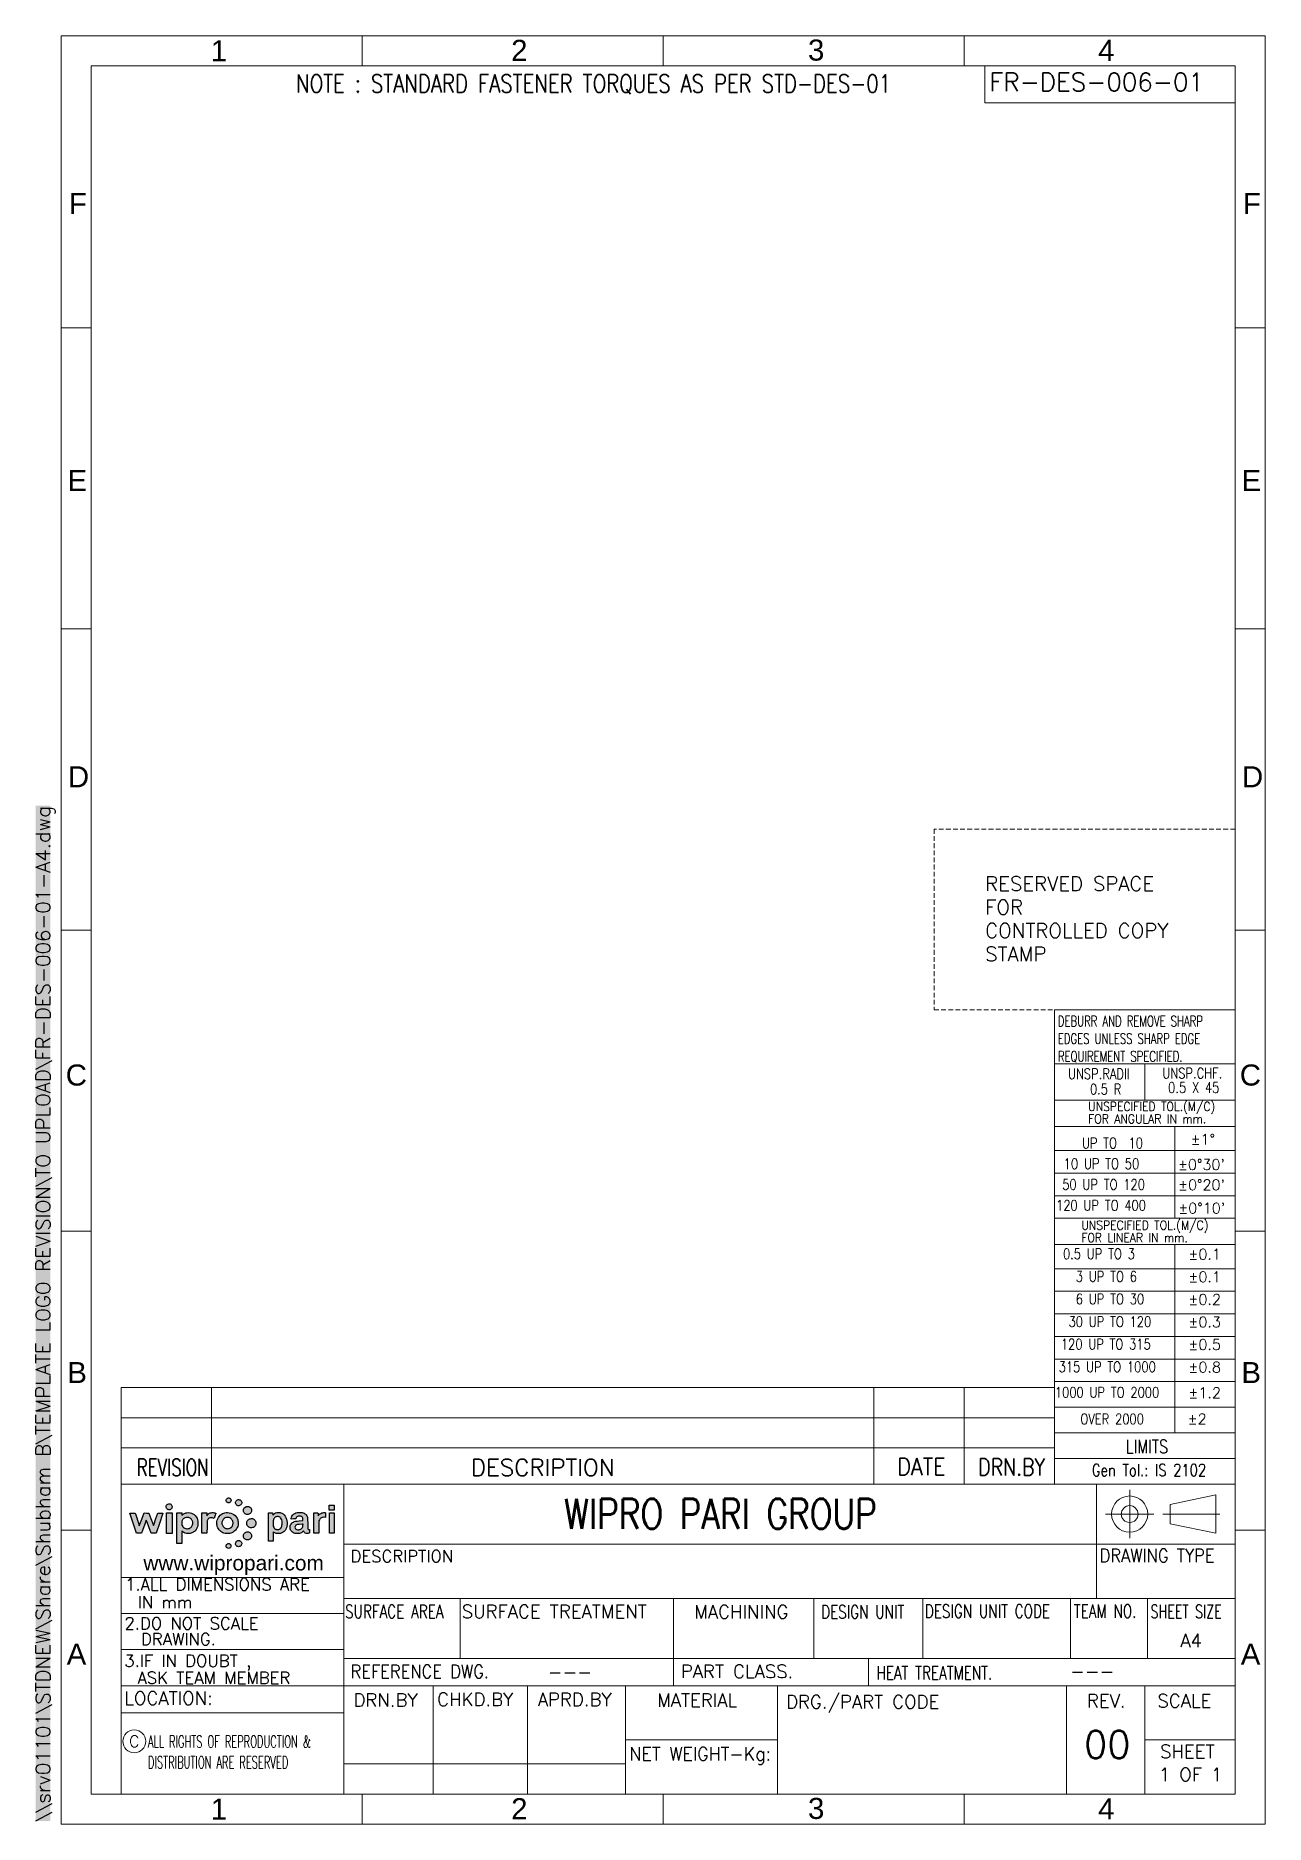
# Model space of a CAD drawing. Extents: x -63 to 142, y 825 to 1122.
import ezdxf
from ezdxf.enums import TextEntityAlignment as Align

# ---------------------------------------------------------------- set-up
doc = ezdxf.new("R2010")
doc.units = 0
doc.header["$LTSCALE"] = 10
doc.header["$MEASUREMENT"] = 0
doc.linetypes.add('ACANSTGL', pattern=[0.11811, 0.07874, -0.03937])
doc.layers.get('0').update_dxf_attribs({"linetype": 'CONTINUOUS'})
for name, color, linetype in [('Image', 7, 'CONTINUOUS'), ('Layer1', 7, 'CONTINUOUS'), ('P25', 5, 'CONTINUOUS'), ('P5', 2, 'CONTINUOUS'), ('P7', 1, 'CONTINUOUS'), ('TXT', 4, 'CONTINUOUS')]:
    doc.layers.add(name, color=color, linetype=linetype)
doc.styles.add('S', font='SIMPLEX')
doc.styles.get("Standard").update_dxf_attribs({"font": 'ROMANS.SHX'})

# ---------------------------------------------------------------- blocks, each defined once
blk = doc.blocks.new('A$C730A7248')
at = {"layer": 'Layer1', "color": 5, "linetype": 'Continuous', "lineweight": 0, "ltscale": 25.4}
for p, q in [((0, 78.76), (30, 78.76)), ((0, 63.76), (0, 78.76)), ((0, 69.76), (30, 69.76)), ((15, 69.76), (15, 63.76))]:
    blk.add_line(p, q, dxfattribs=at)
at = {"layer": 'Layer1', "color": 2, "linetype": 'Continuous', "lineweight": 0, "ltscale": 25.4}
blk.add_line((30, 78.76), (30, 63.76), dxfattribs=at)
at = {"layer": 'P25', "color": 2, "lineweight": 0, "ltscale": 8}
for p, q in [((30, 119.02), (30, 99.39)), ((30, 99.39), (30, 63.76)), ((30, 63.76), (30, 44.13)), ((30, 44.13), (30, 0))]:
    blk.add_line(p, q, dxfattribs=at)
at = {"layer": 'P25', "lineweight": 0, "ltscale": 8}
for p, q in [((30, 63.76), (0, 63.76)), ((30, 44.13), (0, 44.13)), ((30, 8.5), (0, 8.5)), ((30, 4.25), (0, 4.25)), ((30, 0), (0, 0))]:
    blk.add_line(p, q, dxfattribs=at)
at = {"layer": 'TXT', "color": 5, "lineweight": 0, "ltscale": 8}
for p, q in [((0, 63.76), (0, 44.13)), ((0, 59.38), (30, 59.38)), ((20, 59.38), (20, 44.13)), ((0, 55.38), (30, 55.38)), ((0, 51.63), (30, 51.63)), ((0, 47.88), (30, 47.88)), ((0, 44.13), (30, 44.13)), ((0, 44.13), (0, 0)), ((0, 39.75), (30, 39.75)), ((20, 39.75), (20, 8.5)), ((0, 35.75), (30, 35.75)), ((0, 32), (30, 32)), ((0, 28.25), (30, 28.25)), ((0, 24.5), (30, 24.5)), ((0, 20.75), (30, 20.75)), ((0, 17), (30, 17)), ((0, 12.75), (30, 12.75))]:
    blk.add_line(p, q, dxfattribs=at)
at = {"layer": 'TXT', "color": 4, "linetype": 'Continuous', "lineweight": 0, "ltscale": 25.4, "style": 'S'}
for s, width, p in [('DEBURR AND REMOVE SHARP', 0.7, (0.55, 77.74)), ('EDGES UNLESS SHARP EDGE', 0.7, (0.55, 74.84)), ('REQUIREMENT SPECIFIED. ', 0.7, (0.57, 71.89)), ('UNSP.RADII', 0.8, (2.23, 68.99)), ('UNSP.CHF.', 0.8, (17.9, 69.1)), ('0.5 R', 0.8, (5.88, 66.44)), ('0.5 X 45', 0.8, (18.86, 66.71))]:
    blk.add_text(s, height=1.75, dxfattribs=dict(at, width=width)).set_placement(p, align=Align.TOP_LEFT)
at = {"layer": 'TXT', "lineweight": 0, "ltscale": 8, "style": 'S'}
for s, height, width, p in [('UNSPECIFIED TOL.(M/C)', 1.5, 0.876, (5.59, 61.95)), ('FOR ANGULAR IN mm.', 1.5, 0.876, (5.59, 59.89)), (' UP TO  10', 1.75, 0.8, (3.59, 55.74)), ('10 UP TO 50', 1.75, 0.8, (1.52, 52.31)), ('50 UP TO 120', 1.75, 0.8, (1.28, 48.86)), ('120 UP TO 400', 1.75, 0.8, (0.25, 45.4)), ('UNSPECIFIED TOL.(M/C)', 1.5, 0.876, (4.45, 42.23)), ('FOR LINEAR IN mm.', 1.5, 0.876, (4.45, 40.17)), ('0.5 UP TO 3', 1.75, 0.8, (1.4, 37.34)), ('3 UP TO 6', 1.75, 0.8, (3.54, 33.59)), ('6 UP TO 30', 1.75, 0.8, (3.54, 29.84)), ('30 UP TO 120', 1.75, 0.8, (2.33, 26.09)), ('120 UP TO 315', 1.75, 0.8, (1.05, 22.34)), ('315 UP TO 1000', 1.75, 0.8, (0.68, 18.59)), ('1000 UP TO 2000', 1.75, 0.8, (0.05, 14.34)), ('OVER 2000', 1.75, 0.8, (4.29, 9.93))]:
    blk.add_text(s, height=height, dxfattribs=dict(at, width=width)).set_placement(p)
for s, p in [('%%p1%%d', (22.61, 56.37)), ("%%p0%%d30'", (20.51, 52.17)), ("%%p0%%d20'", (20.52, 48.81)), ("%%p0%%d10'", (20.56, 44.94)), ('%%p0.1', (22.24, 37.28)), ('%%p0.1', (22.24, 33.53)), ('%%p0.2', (22.24, 29.78)), ('%%p0.3', (22.24, 26.03)), ('%%p0.5', (22.24, 22.28)), ('%%p0.8', (22.24, 18.53)), ('%%p1.2', (22.24, 14.28)), ('%%P2', (22.11, 9.93))]:
    blk.add_text(s, height=1.75, dxfattribs=at).set_placement(p)
at = {"layer": 'TXT', "lineweight": 0, "ltscale": 8, "style": 'S', "width": 0.8}
for s, height, p in [('LIMITS', 2.2, (15.35, 5.14)), ('Gen Tol.: IS 2102', 2, (15.69, 1.31))]:
    blk.add_text(s, height=height, dxfattribs=at).set_placement(p, align=Align.CENTER)
blk = doc.blocks.new('A4')
at = {"color": 253, "linetype": 'ACANSTGL', "lineweight": 0}
blk.add_lwpolyline([(155, 123.72), (205, 123.72), (205, 153.72), (155, 153.72)], close=True, dxfattribs=at)
at = {"layer": 'P5', "lineweight": 0, "ltscale": 8}
for p, q in [((60, 285.46), (60, 280.46)), ((110, 285.46), (110, 280.46)), ((160.01, 285.46), (160.01, 280.46)), ((15, -6.54), (15, 280.46)), ((15, 280.46), (205, 280.46)), ((205, 280.46), (205, -6.54)), ((15, 236.96), (10, 236.96)), ((210, 236.96), (205, 236.96)), ((15, 186.96), (10, 186.96)), ((210, 186.96), (205, 186.96)), ((15, 136.96), (10, 136.96)), ((210, 136.96), (205, 136.96)), ((15, 86.96), (10, 86.96)), ((210, 86.96), (205, 86.96)), ((15, 37.29), (10, 37.29)), ((210, 37.29), (205, 37.29)), ((205, -6.54), (15, -6.54)), ((190, -6.54), (15, -6.54)), ((60, -6.54), (60, -11.54)), ((110, -6.54), (110, -11.54)), ((160.01, -6.54), (160.01, -11.54))]:
    blk.add_line(p, q, dxfattribs=at)
at = {"layer": 'P5', "lineweight": 0}
for p, q in [((163.4, 280.46), (163.4, 274.31)), ((163.4, 274.31), (205, 274.31))]:
    blk.add_line(p, q, dxfattribs=at)
at = {"layer": 'P7', "lineweight": 0, "ltscale": 8}
for p, q in [((10, -11.54), (10, 285.46)), ((10, 285.46), (210, 285.46)), ((210, 285.46), (210, -11.54)), ((210, -11.54), (10, -11.54))]:
    blk.add_line(p, q, dxfattribs=at)
at = {"color": 253, "linetype": 'Continuous', "lineweight": 0}
for s, p in [('RESERVED SPACE', (163.48, 143.44)), ('FOR', (163.48, 139.55)), ('CONTROLLED COPY', (163.48, 135.67)), ('STAMP', (163.48, 131.78))]:
    blk.add_text(s, height=2.4, dxfattribs=at).set_placement(p)
at = {"layer": 'P5', "lineweight": 0, "ltscale": 8, "char_height": 3.5, "width": 3.8044, "attachment_point": 7}
for s, insert in [('{\\fArial|b0|i0|c0|p34;\\C7;1}', (34.86, 281.23)), ('{\\fArial|b0||i0||c0|p34;\\C7;\\H3.5;\\W1.;2}', (84.75, 281.29)), ('{\\fArial|b0||i0||c0|p34;\\C7;\\H3.5;\\W1.;3}', (134.05, 281.29)), ('{\\fArial|b0||i0||c0|p34;\\C7;\\H3.5;\\W1.;4}', (182.24, 281.29)), ('{\\fArial|b0||i0||c0|p34;\\C7;\\H3.5;\\W1.;F}', (11.29, 255.85)), ('{\\fArial|b0||i0||c0|p34;\\C7;\\H3.5;\\W1.;F}', (206.29, 255.85)), ('{\\fArial|b0||i0||c0|p34;\\C7;\\H3.5;\\W1.;E}', (11.06, 209.87)), ('{\\fArial|b0||i0||c0|p34;\\C7;\\H3.5;\\W1.;E}', (206.06, 209.87)), ('{\\fArial|b0||i0||c0|p34;\\C7;\\H3.5;\\W1.;D}', (11.13, 160.66)), ('{\\fArial|b0||i0||c0|p34;\\C7;\\H3.5;\\W1.;D}', (206.13, 160.66)), ('{\\fArial|b0||i0||c0|p34;\\C7;\\H3.5;\\W1.;C}', (10.77, 111.08)), ('{\\fArial|b0||i0||c0|p34;\\C7;\\H3.5;\\W1.;C}', (205.77, 111.08)), ('{\\fArial|b0||i0||c0|p34;\\C7;\\H3.5;\\W1.;B}', (11.03, 61.72)), ('{\\fArial|b0||i0||c0|p34;\\C7;\\H3.5;\\W1.;B}', (206.03, 61.72)), ('{\\fArial|b0||i0||c0|p34;\\C7;\\H3.5;\\W1.;A}', (10.93, 14.95)), ('{\\fArial|b0||i0||c0|p34;\\C7;\\H3.5;\\W1.;A}', (205.93, 14.95)), ('{\\fArial|b0|i0|c0|p34;\\C7;1}', (34.86, -10.77)), ('{\\fArial|b0||i0||c0|p34;\\C7;\\H3.5;\\W1.;2}', (84.75, -10.71)), ('{\\fArial|b0||i0||c0|p34;\\C7;\\H3.5;\\W1.;3}', (134.05, -10.71)), ('{\\fArial|b0||i0||c0|p34;\\C7;\\H3.5;\\W1.;4}', (182.24, -10.71))]:
    blk.add_mtext(s, dxfattribs=dict(at, insert=insert))
at = {"layer": 'TXT', "lineweight": 0}
blk.add_text('FR-DES-006-01', height=3, dxfattribs=at).set_placement((164.2, 276.28))
at = {"layer": 'TXT', "lineweight": 0, "width": 0.8}
blk.add_text('NOTE : STANDARD FASTENER TORQUES AS PER STD-DES-01', height=3, dxfattribs=at).set_placement((49.01, 276.03))
at = {"layer": 'TXT', "insert": (9, -11), "char_height": 2.4, "attachment_point": 7, "rotation": 90, "bg_fill": 1, "box_fill_scale": 1, "bg_fill_color": 7, "bg_fill_transparency": 0}
blk.add_mtext('\\\\\\\\srv01101\\\\STDNEW\\\\Share\\\\Shubham B\\\\TEMPLATE LOGO REVISION\\\\TO UPLOAD\\\\FR-DES-006-01-A4.dwg', dxfattribs=at)
blk = doc.blocks.new('SE9')
at = {"layer": 'TXT', "color": 5, "lineweight": 0, "ltscale": 8}
for p, q in [((652.01, 72.91), (652.01, 56.91)), ((807.01, 72.91), (652.01, 72.91)), ((667.01, 72.91), (667.01, 67.91)), ((777.01, 67.91), (777.01, 72.91)), ((792.01, 67.91), (792.01, 72.91)), ((807.01, 67.91), (807.01, 72.91)), ((807.01, 67.91), (652.01, 67.91)), ((652.01, 67.91), (807.01, 67.91)), ((667.01, 67.91), (667.01, 62.91)), ((777.01, 62.91), (777.01, 67.91)), ((792.01, 62.91), (792.01, 67.91)), ((807.01, 62.91), (807.01, 67.91)), ((652.01, 62.91), (807.01, 62.91)), ((667.01, 62.91), (667.01, 56.91)), ((777.01, 62.91), (777.01, 56.91)), ((792.01, 62.91), (792.01, 56.91)), ((807.01, 62.91), (807.01, 56.91))]:
    blk.add_line(p, q, dxfattribs=at)
at = {"layer": 'TXT', "lineweight": 0, "ltscale": 8, "style": 'S'}
for s, width, p in [('REVISION ', 0.72, (661.26, 58.26)), ('DATE ', 0.9, (785.77, 58.39)), ('DRN.BY ', 0.82, (800.7, 58.33))]:
    blk.add_text(s, height=2.8, dxfattribs=dict(at, width=width)).set_placement(p, align=Align.CENTER)
blk.add_text('DESCRIPTION', height=2.8, dxfattribs=at).set_placement((722.03, 58.25), align=Align.CENTER)
blk = doc.blocks.new('REVISION_01')
blk.add_blockref('SE9', (-427.84, 906.44))
at = {"layer": 'TXT', "lineweight": 0, "ltscale": 8}
for tag, width, p, p2 in [('REV2', 1.508919, (224.19, 975.27), (237.12, 975.27)), ('DATE2', 0.615579, (349.21, 975.47), (362.14, 975.47)), ('DRNBY2', 2.170725, (364.13, 975.53), (377.06, 975.53)), ('REV1', 1.508919, (224.16, 970.68), (237.09, 970.68)), ('DATE1', 0.615579, (349.16, 970.68), (362.09, 970.68)), ('DRNBY1', 2.170725, (364.16, 970.68), (377.09, 970.68))]:
    blk.add_attdef(tag, text='', height=2.19, dxfattribs=dict(at, width=width)).set_placement(p, p2, align=Align.FIT)
at = {"layer": 'TXT', "lineweight": 0, "ltscale": 8, "width": 2.170725}
for tag, p in [('DESCRIPTION2', (263.95, 975.35)), ('DESCRIPTION1', (263.95, 970.75))]:
    blk.add_attdef(tag, text='', height=2.19, dxfattribs=at).set_placement(p, align=Align.CENTER)
blk = doc.blocks.new('LOGO')
at = {"linetype": 'Continuous'}
h = blk.add_hatch(color=256, dxfattribs=at)
h.dxf.hatch_style = 1
h.paths.add_polyline_path([(17.1, 36.8), (18.6, 36.6), (22, 36.6), (26.9, 36.6), (28.9, 41.9), (33.6, 54.7), (36.5, 62.3), (38, 58.6), (41.4, 49.5), (46.1, 36.6), (50.9, 36.6), (55.7, 36.6), (56.4, 38.5), (62.4, 56), (68.5, 74), (69.3, 76.4), (64.1, 76.4), (58.9, 76.4), (55.4, 65.7), (51.3, 53.1), (50.6, 51.3), (46.5, 62.1), (42, 74.4), (41.3, 76.4), (36.7, 76.4), (32.1, 76.5), (27.5, 64.1), (22.6, 51.3), (22.2, 52.2), (20.9, 56.4), (15.8, 72.7), (14.6, 76.4), (9.4, 76.4), (5.2, 76.4), (4.4, 76.3), (4.3, 76.2), (10.7, 56.4)])
h.paths.add_polyline_path([(87.3, 76.8), (81.8, 76.8), (76.4, 76.8), (76.4, 56.5), (76.4, 36.3), (81.8, 36.3), (87.3, 36.3), (87.3, 56.5)])
h.paths.add_polyline_path([(85.6, 93), (84.5, 93.8), (83.5, 94.3), (82.6, 94.6), (81.6, 94.7), (80.6, 94.7), (78.9, 94.2), (77.4, 93.2), (76.2, 91.8), (75.5, 90.1), (75.4, 89.1), (75.4, 88.2), (75.6, 87.2), (76, 86.2), (76.6, 85.1), (77.3, 84.2), (78.2, 83.6), (79.4, 83.1), (81.1, 82.7), (82.8, 82.9), (84.4, 83.5), (85.7, 84.6), (86.5, 85.7), (87, 86.9), (87.3, 88.2), (87.2, 89.5), (86.9, 90.8), (86.4, 92)])
h.paths.add_polyline_path([(96.4, 16.6), (101.6, 16.4), (106.6, 16.4), (106.6, 28.8), (106.6, 41.1), (108.2, 39.6), (110.4, 37.9), (113, 36.7), (115.9, 36), (119.2, 35.8), (121.1, 35.9), (123, 36.1), (124.8, 36.6), (126.5, 37.2), (128.1, 38.1), (129.7, 39.1), (131.2, 40.2), (132.6, 41.6), (134.5, 43.9), (136, 46.4), (137.2, 49.1), (138, 52), (138.3, 54.5), (138.3, 57.5), (138, 60.5), (137.6, 63), (136.4, 66.1), (134.9, 68.8), (133, 71.3), (130.7, 73.4), (128.2, 75), (125.5, 76.3), (122.6, 77.1), (119.5, 77.4), (116.1, 77.1), (114.6, 76.8), (113.2, 76.4), (111.9, 75.8), (110.6, 75.1), (109.4, 74.2), (108.3, 73.2), (106.6, 71.5), (106.6, 74), (106.6, 76.5), (101.4, 76.5), (96.3, 76.5), (96.3, 46.7)])
h.paths.add_polyline_path([(108.2, 49.9), (106.4, 53), (106.2, 56.6), (106.3, 59.9), (107.4, 62.3), (108.9, 64.4), (110.9, 66.1), (112.6, 67), (115.1, 67.7), (118.1, 67.9), (120.8, 67.3), (123.2, 66.1), (125.3, 64.2), (126.8, 62.1), (127.8, 59.6), (128.1, 56.9), (127.9, 54), (126.7, 51), (124.7, 48.4), (122, 46.5), (119.7, 45.7), (117.8, 45.4), (116, 45.4), (114.2, 45.7), (112.4, 46.4), (110.9, 47.3), (109.4, 48.5)], flags=16)
h.paths.add_polyline_path([(157, 63.3), (158.5, 65.1), (160.1, 66.1), (162.2, 66.8), (164.6, 67), (167.6, 66.8), (170.1, 65.8), (171.8, 70.5), (173.5, 75.6), (173.4, 75.9), (173, 76.1), (171.7, 76.6), (169.9, 77), (168, 77.2), (166, 77.2), (164.3, 77.1), (162.6, 76.7), (161.1, 76.1), (159.8, 75.3), (158.6, 74.4), (157.5, 73.2), (156.6, 71.9), (155.9, 70.8), (155.9, 73.7), (155.8, 76.5), (150.8, 76.5), (145.7, 76.5), (145.7, 56.5), (145.7, 36.6), (150.9, 36.6), (156, 36.6), (156.1, 48.9), (156.3, 61.2)])
h.paths.add_polyline_path([(189.3, 76.2), (186.9, 75.2), (184.3, 73.7), (182, 71.9), (180, 69.9), (178.4, 67.7), (177.1, 65.2), (176.1, 62.6), (175.5, 59.7), (175.3, 56.7), (175.4, 54.1), (175.8, 51.9), (176.4, 49.7), (177.5, 47.2), (178.6, 45.2), (180, 43.4), (181.5, 41.7), (183.3, 40.1), (185.2, 38.8), (187.2, 37.7), (189.4, 36.8), (191.6, 36.2), (193.8, 35.9), (196.3, 35.8), (198.8, 35.9), (201, 36.2), (203.2, 36.8), (205.3, 37.6), (207.3, 38.6), (209.1, 39.8), (210.8, 41.2), (212.3, 42.8), (213.7, 44.4), (214.9, 46.2), (215.8, 48.2), (216.6, 50.2), (217.2, 52.3), (217.5, 54.4), (217.6, 56.6), (217.5, 58.8), (217.1, 61.1), (216.5, 63.3), (215.2, 66.3), (213.5, 69.1), (211.4, 71.5), (208.9, 73.5), (206.2, 75.1), (203.2, 76.3), (199.9, 77.1), (196.5, 77.3), (193.9, 77.2), (191.5, 76.9)])
h.paths.add_polyline_path([(197.3, 67.8), (199.6, 67.4), (201.2, 66.7), (203.6, 65.3), (205.7, 62.8), (207, 59.9), (207.5, 56.9), (207.2, 53.8), (206.3, 51.7), (205.4, 50.1), (204.2, 48.7), (202.8, 47.6), (200, 45.9), (195.7, 45.5), (192.6, 46.1), (189.6, 47.8), (187.4, 50.2), (186, 53), (185.5, 55.9), (185.7, 59), (186.7, 61.8), (188.4, 64.4), (190.9, 66.4), (193.8, 67.6)], flags=16)
h.paths.add_polyline_path([(196.2, 97.3), (196.9, 96.9), (197.8, 96.7), (198.7, 96.7), (199.6, 96.8), (200.4, 97), (201.3, 97.4), (202, 97.9), (202.5, 98.6), (202.9, 99.4), (203.4, 100.9), (203.3, 102.4), (202.8, 103.8), (201.7, 105), (200.9, 105.6), (200.1, 106), (199.2, 106.1), (198, 106.1), (196.8, 105.8), (195.8, 105.3), (195, 104.6), (194.3, 103.7), (194, 102.6), (193.9, 101.4), (194, 100.2), (194.3, 99.3), (194.8, 98.6), (195.4, 97.9)])
h.paths.add_polyline_path([(222.7, 92.6), (223.5, 93.6), (224.1, 94.6), (224.4, 95.8), (224.5, 97), (224.4, 98.1), (224, 99.3), (223.3, 100.4), (222.4, 101.4), (221.3, 102.2), (220.1, 102.7), (218.8, 102.9), (217.5, 102.8), (216.3, 102.5), (215.1, 101.9), (214.1, 101), (213.2, 100), (212.7, 98.9), (212.5, 97.7), (212.5, 96.2), (212.7, 94.7), (213.3, 93.5), (214.2, 92.4), (215.5, 91.5), (216.9, 90.9), (218.7, 90.9), (220.4, 91.1), (221.7, 91.7)])
h.paths.add_polyline_path([(241.1, 87.6), (240.2, 88.3), (239.1, 88.8), (238.1, 89.2), (236.9, 89.4), (235.7, 89.5), (234.6, 89.4), (233.4, 89.1), (232.3, 88.7), (230.4, 87.4), (229.6, 86.6), (229, 85.8), (228.5, 84.9), (228.2, 83.8), (227.9, 81.5), (228.1, 79.6), (228.7, 78), (229.4, 76.8), (230.3, 75.8), (231.3, 74.9), (232.6, 74.2), (234, 73.8), (235.6, 73.6), (237.2, 73.7), (238.7, 74), (239.9, 74.6), (241.1, 75.5), (242.2, 76.7), (243.1, 77.9), (243.6, 79.4), (243.8, 81.5), (243.6, 83.6), (243.1, 85.1), (242.2, 86.4)])
h.paths.add_polyline_path([(245.9, 47.7), (247.4, 48.2), (248.7, 49), (249.9, 50.1), (251, 51.3), (251.8, 52.6), (252.4, 54.3), (252.5, 56.4), (252.4, 58.5), (251.7, 60.3), (250.9, 61.7), (249.9, 62.9), (248.6, 64), (247.1, 64.8), (245.4, 65.4), (243.5, 65.6), (241.6, 65.3), (239.7, 64.8), (238.3, 63.9), (237, 62.8), (235.9, 61.5), (235.1, 60.2), (234.7, 58.8), (234.5, 57.2), (234.4, 55.5), (234.6, 54.1), (235.5, 52.1), (236.8, 50.3), (238.5, 48.8), (240.4, 47.8), (242, 47.5), (244, 47.5)])
h.paths.add_polyline_path([(241.8, 26.2), (242.9, 27.6), (243.5, 29.1), (243.8, 30.2), (243.8, 31.4), (243.8, 32.5), (243.5, 33.7), (243.1, 34.8), (242.6, 35.8), (242, 36.7), (241.2, 37.5), (240.2, 38.2), (239.1, 38.8), (238, 39.2), (236.9, 39.4), (235.8, 39.4), (234.7, 39.3), (232.6, 38.7), (230.7, 37.5), (229.9, 36.8), (229.2, 35.9), (228.7, 34.9), (228.3, 33.8), (228, 32.6), (227.9, 31.4), (228, 30), (228.3, 28.8), (228.9, 27.6), (229.5, 26.5), (230.4, 25.6), (231.4, 24.8), (232.6, 24.1), (233.8, 23.7), (235.1, 23.5), (236.4, 23.5), (237.8, 23.7), (239.2, 24.2), (240.6, 25)])
h.paths.add_polyline_path([(223.7, 13.2), (224.2, 14.5), (224.5, 15.9), (224.4, 17.3), (224, 18.6), (223.2, 19.9), (222.6, 20.6), (221.8, 21.2), (220.9, 21.7), (219.9, 22), (218.9, 22.2), (217.9, 22.2), (216.9, 22.1), (216, 21.8), (214.5, 20.8), (213.4, 19.5), (212.7, 18), (212.4, 16.4), (212.5, 14.8), (213.1, 13.2), (214.1, 11.9), (215.6, 10.8), (216.9, 10.3), (218.3, 10.1), (219.6, 10.2), (221, 10.7), (222.2, 11.4), (223.1, 12.2)])
h.paths.add_polyline_path([(201.1, 7.5), (202.1, 8.3), (202.9, 9.5), (203.3, 10.8), (203.3, 12.2), (202.9, 13.6), (202.3, 14.6), (201.5, 15.4), (200.6, 15.9), (199.6, 16.3), (198.5, 16.4), (197.5, 16.2), (196.4, 15.8), (195.5, 15.2), (194.8, 14.5), (194.3, 13.6), (194, 12.7), (193.9, 11.6), (194.1, 10), (194.7, 8.7), (195.7, 7.7), (197, 7), (198.5, 6.7), (199.9, 6.9)])
h.paths.add_polyline_path([(277, 21.2), (281.7, 21.2), (286.5, 21.2), (286.5, 30.4), (286.5, 39.5), (287.4, 38.7), (288.5, 37.9), (289.8, 37.2), (291.2, 36.6), (292.6, 36.2), (294.6, 35.9), (297, 35.8), (299.3, 35.9), (301.2, 36.2), (303.7, 37.1), (306, 38.4), (308.1, 40.1), (309.8, 42.2), (311.3, 44.7), (312.4, 47.4), (313.3, 50.5), (313.8, 53.9), (313.9, 57.7), (313.6, 61.3), (312.8, 64.6), (311.7, 67.7), (310.2, 70.4), (308.3, 72.7), (306.2, 74.6), (303.7, 76.1), (301.8, 76.8), (300, 77.3), (298.2, 77.5), (296.2, 77.5), (293.4, 77.2), (291.1, 76.5), (289.1, 75.5), (287.3, 73.9), (285.8, 72.5), (285.6, 73.8), (285.3, 75.9), (285.1, 76.8), (281, 76.8), (277, 76.8), (277, 49)])
h.paths.add_polyline_path([(287.5, 48.5), (286.7, 50.7), (286.3, 53.3), (286.1, 56.5), (286.2, 58.9), (286.6, 62), (287.7, 65.2), (289.5, 67.6), (291.9, 69), (294.4, 69.6), (297, 69.3), (299.4, 68.3), (300.8, 67.2), (302.3, 65.2), (303.3, 62.9), (303.9, 60.1), (304, 56.5), (304, 54.3), (303.6, 51.2), (302.5, 48.1), (300.6, 45.7), (298.2, 44.2), (295.4, 43.7), (292.5, 44), (290, 45.2), (288.7, 46.6)], flags=16)
h.paths.add_polyline_path([(324.4, 57.6), (323, 56.3), (321.8, 54.7), (320.8, 53), (320.2, 51.1), (319.9, 49.2), (319.9, 47.2), (320.2, 45.2), (320.8, 43.5), (321.5, 42.1), (322.5, 40.7), (323.6, 39.5), (324.8, 38.4), (326.3, 37.5), (327.9, 36.7), (329.6, 36.2), (331.6, 35.9), (334, 35.8), (336.5, 35.9), (338.4, 36.2), (340.3, 36.8), (342.1, 37.7), (343.7, 38.7), (345.1, 39.9), (346.5, 41.3), (346.8, 40.2), (347.2, 39.2), (347.9, 38.3), (348.8, 37.4), (349.8, 36.7), (351.2, 36.3), (353.4, 36.2), (355.6, 36.3), (356.9, 36.6), (357.9, 37.1), (357.9, 40.6), (357.9, 44.1), (355.3, 44.1), (354.9, 45.4), (354.6, 48.8), (354.5, 55.8), (354.3, 64.2), (354, 67.8), (353.4, 69.6), (352.6, 71.2), (351.5, 72.7), (350.3, 73.9), (348.9, 75), (347.2, 75.9), (345.4, 76.7), (343.4, 77.2), (340.5, 77.5), (337.2, 77.5), (334, 77.2), (331.3, 76.7), (328.8, 75.6), (326.5, 74.1), (324.6, 72.4), (323.3, 70.5), (322.5, 68.3), (321.8, 65.6), (321.7, 64.6), (326.3, 64.7), (331, 64.7), (331.7, 67.5), (333.6, 69.3), (336, 70.1), (339.2, 70.3), (342.2, 69.8), (344.1, 68.3), (344.9, 66.5), (345.1, 65), (345.3, 61.6), (337.9, 61), (333.5, 60.7), (330.4, 60.2), (328.1, 59.6), (326.2, 58.7)])
h.paths.add_polyline_path([(334.4, 53.5), (337.5, 53.8), (345.3, 54.4), (345.1, 51.3), (344.5, 48.8), (343.3, 46.7), (341.4, 45.1), (339.4, 44.2), (339.4, 44.2), (337.9, 43.8), (335, 43.4), (333, 43.7), (330.7, 44.8), (329.6, 46.8), (329.2, 49.3), (330.5, 51.9), (332.6, 53.1)], flags=16)
h.paths.add_polyline_path([(366.4, 56.7), (366.4, 36.5), (371.2, 36.6), (376.1, 36.7), (376.2, 48.5), (376.4, 57.3), (376.6, 61), (377.7, 63.6), (379.9, 66.1), (381.9, 67.2), (383.5, 67.7), (385.3, 68), (387.2, 68), (389.7, 67.9), (389.7, 72.4), (389.7, 77), (388.1, 77.2), (386.2, 77.2), (384.1, 77), (382, 76.5), (380.2, 75.7), (378.9, 74.9), (377.7, 73.9), (376.6, 72.7), (375.9, 71.6), (375.4, 70.8), (374.9, 74.6), (374.5, 76.8), (370.5, 76.8), (366.4, 76.8)])
h.paths.add_polyline_path([(397.1, 56.7), (397.1, 36.6), (401.9, 36.6), (406.6, 36.6), (406.6, 56.7), (406.6, 76.8), (401.9, 76.8), (397.1, 76.8)])
h.paths.add_polyline_path([(396.6, 87.2), (396.6, 82.3), (401.7, 82.3), (406.9, 82.3), (406.9, 87.2), (406.9, 92.1), (401.7, 92.1), (396.6, 92.1)])
at = {"layer": 'Image', "color": 7}
for points in [[(196.9, 96.9), (196.2, 97.3), (195.4, 97.9), (194.8, 98.6), (194.3, 99.3), (194, 100.2), (193.9, 101.4), (194, 102.6), (194.3, 103.7), (195, 104.6), (195.8, 105.3), (196.8, 105.8), (198, 106.1), (199.2, 106.1), (200.1, 106), (200.9, 105.6), (201.7, 105), (202.8, 103.8), (203.3, 102.4), (203.4, 100.9), (202.9, 99.4), (202.5, 98.6), (202, 97.9), (201.3, 97.4), (200.4, 97), (199.6, 96.8), (198.7, 96.7), (197.8, 96.7), (196.9, 96.9), (196.9, 96.9)], [(17.1, 36.8), (10.7, 56.4), (4.3, 76.2), (4.4, 76.3), (5.2, 76.4), (9.4, 76.4), (14.6, 76.4), (15.8, 72.7), (20.9, 56.4), (22.2, 52.2), (22.5, 51.6), (22.7, 51.5), (27.5, 64.1), (32.1, 76.5), (36.7, 76.4), (41.3, 76.4), (42, 74.4), (46.5, 62.1), (50.5, 51.6), (50.8, 51.9), (51.3, 53.1), (55.4, 65.7), (58.9, 76.4), (64.1, 76.4), (69.3, 76.4), (68.5, 74), (62.4, 56), (56.4, 38.5), (55.7, 36.6), (50.9, 36.6), (46.1, 36.6), (41.4, 49.5), (38, 58.6), (36.5, 62.3), (33.6, 54.7), (28.9, 41.9), (26.9, 36.6), (22, 36.6), (18.6, 36.6), (17.1, 36.8), (17.1, 36.8)], [(79.4, 83.1), (78.2, 83.6), (77.3, 84.2), (76.6, 85.1), (76, 86.2), (75.6, 87.2), (75.4, 88.2), (75.4, 89.1), (75.5, 90.1), (76.2, 91.8), (77.4, 93.2), (78.9, 94.2), (80.6, 94.7), (81.6, 94.7), (82.6, 94.6), (83.5, 94.3), (84.5, 93.8), (85.6, 93), (86.4, 92), (86.9, 90.8), (87.2, 89.5), (87.3, 88.2), (87, 86.9), (86.5, 85.7), (85.7, 84.6), (84.4, 83.5), (82.8, 82.9), (81.1, 82.7), (79.4, 83.1), (79.4, 83.1)], [(76.4, 56.5), (76.4, 76.8), (81.8, 76.8), (87.3, 76.8), (87.3, 56.5), (87.3, 36.3), (81.8, 36.3), (76.4, 36.3), (76.4, 56.5)], [(96.4, 16.6), (96.3, 46.7), (96.3, 76.5), (101.4, 76.5), (106.6, 76.5), (106.6, 74), (106.6, 71.5), (108.3, 73.2), (109.4, 74.2), (110.6, 75.1), (111.9, 75.8), (113.2, 76.4), (114.6, 76.8), (116.1, 77.1), (119.5, 77.4), (122.6, 77.1), (125.5, 76.3), (128.2, 75), (130.7, 73.4), (133, 71.3), (134.9, 68.8), (136.4, 66.1), (137.6, 63), (138, 60.5), (138.3, 57.5), (138.3, 54.5), (138, 52), (137.2, 49.1), (136, 46.4), (134.5, 43.9), (132.6, 41.6), (131.2, 40.2), (129.7, 39.1), (128.1, 38.1), (126.5, 37.2), (124.8, 36.6), (123, 36.1), (121.1, 35.9), (119.2, 35.8), (115.9, 36), (113, 36.7), (110.4, 37.9), (108.2, 39.6), (106.6, 41.1), (106.6, 28.8), (106.6, 16.4), (101.6, 16.4), (96.4, 16.6), (96.4, 16.6)], [(191.6, 36.2), (189.4, 36.8), (187.2, 37.7), (185.2, 38.8), (183.3, 40.1), (181.5, 41.7), (180, 43.4), (178.6, 45.2), (177.5, 47.2), (176.4, 49.7), (175.8, 51.9), (175.4, 54.1), (175.3, 56.7), (175.5, 59.7), (176.1, 62.6), (177.1, 65.2), (178.4, 67.7), (180, 69.9), (182, 71.9), (184.3, 73.7), (186.9, 75.2), (189.3, 76.2), (191.5, 76.9), (193.9, 77.2), (196.5, 77.3), (199.9, 77.1), (203.2, 76.3), (206.2, 75.1), (208.9, 73.5), (211.4, 71.5), (213.5, 69.1), (215.2, 66.3), (216.5, 63.3), (217.1, 61.1), (217.5, 58.8), (217.6, 56.6), (217.5, 54.4), (217.2, 52.3), (216.6, 50.2), (215.8, 48.2), (214.9, 46.2), (213.7, 44.4), (212.3, 42.8), (210.8, 41.2), (209.1, 39.8), (207.3, 38.6), (205.3, 37.6), (203.2, 36.8), (201, 36.2), (198.8, 35.9), (196.3, 35.8), (193.8, 35.9), (191.6, 36.2), (191.6, 36.2)], [(215.5, 91.5), (214.2, 92.4), (213.3, 93.5), (212.7, 94.7), (212.5, 96.2), (212.5, 97.7), (212.7, 98.9), (213.2, 100), (214.1, 101), (215.1, 101.9), (216.3, 102.5), (217.5, 102.8), (218.8, 102.9), (220.1, 102.7), (221.3, 102.2), (222.4, 101.4), (223.3, 100.4), (224, 99.3), (224.4, 98.1), (224.5, 97), (224.4, 95.8), (224.1, 94.6), (223.5, 93.6), (222.7, 92.6), (221.7, 91.7), (220.4, 91.1), (218.7, 90.9), (216.9, 90.9), (215.5, 91.5), (215.5, 91.5)], [(232.6, 74.2), (231.3, 74.9), (230.3, 75.8), (229.4, 76.8), (228.7, 78), (228.1, 79.6), (227.9, 81.5), (228.2, 83.8), (228.5, 84.9), (229, 85.8), (229.6, 86.6), (230.4, 87.4), (232.3, 88.7), (233.4, 89.1), (234.6, 89.4), (235.7, 89.5), (236.9, 89.4), (238.1, 89.2), (239.1, 88.8), (240.2, 88.3), (241.1, 87.6), (242.2, 86.4), (243.1, 85.1), (243.6, 83.6), (243.8, 81.5), (243.6, 79.4), (243.1, 77.9), (242.2, 76.7), (241.1, 75.5), (239.9, 74.6), (238.7, 74), (237.2, 73.7), (235.6, 73.6), (234, 73.8), (232.6, 74.2), (232.6, 74.2)], [(277, 49), (277, 76.8), (281, 76.8), (285.1, 76.8), (285.3, 75.9), (285.6, 73.8), (285.8, 72.5), (287.3, 73.9), (289.1, 75.5), (291.1, 76.5), (293.4, 77.2), (296.2, 77.5), (298.2, 77.5), (300, 77.3), (301.8, 76.8), (303.7, 76.1), (306.2, 74.6), (308.3, 72.7), (310.2, 70.4), (311.7, 67.7), (312.8, 64.6), (313.6, 61.3), (313.9, 57.7), (313.8, 53.9), (313.3, 50.5), (312.4, 47.4), (311.3, 44.7), (309.8, 42.2), (308.1, 40.1), (306, 38.4), (303.7, 37.1), (301.2, 36.2), (299.3, 35.9), (297, 35.8), (294.6, 35.9), (292.6, 36.2), (291.2, 36.6), (289.8, 37.2), (288.5, 37.9), (287.4, 38.7), (286.5, 39.5), (286.5, 30.4), (286.5, 21.2), (281.7, 21.2), (277, 21.2), (277, 49)], [(329.6, 36.2), (327.9, 36.7), (326.3, 37.5), (324.8, 38.4), (323.6, 39.5), (322.5, 40.7), (321.5, 42.1), (320.8, 43.5), (320.2, 45.2), (319.9, 47.2), (319.9, 49.2), (320.2, 51.1), (320.8, 53), (321.8, 54.7), (323, 56.3), (324.4, 57.6), (326.2, 58.7), (328.1, 59.6), (330.4, 60.2), (333.5, 60.7), (337.9, 61), (344.6, 61.6), (345, 61.7), (345.1, 61.9), (345.2, 63.3), (345.1, 65), (344.9, 66.5), (344.4, 67.7), (343.6, 68.7), (342.7, 69.4), (341.5, 69.9), (340, 70.2), (338.2, 70.3), (336, 70.1), (334.3, 69.5), (333.2, 68.9), (332.4, 68.1), (331.7, 67.1), (331.3, 65.9), (331, 64.7), (326.3, 64.7), (321.7, 64.6), (321.8, 65.6), (322.5, 68.3), (323.3, 70.5), (324.6, 72.4), (326.5, 74.1), (328.8, 75.6), (331.3, 76.7), (334, 77.2), (337.2, 77.5), (340.5, 77.5), (343.4, 77.2), (345.4, 76.7), (347.2, 75.9), (348.9, 75), (350.3, 73.9), (351.5, 72.7), (352.6, 71.2), (353.4, 69.6), (354, 67.8), (354.3, 64.2), (354.5, 55.8), (354.6, 48.8), (354.9, 45.4), (355.1, 44.6), (355.5, 44.2), (356, 44.1), (356.8, 44.1), (357.9, 44.1), (357.9, 40.6), (357.9, 37.1), (356.9, 36.6), (355.6, 36.3), (353.4, 36.2), (351.2, 36.3), (349.8, 36.7), (348.8, 37.4), (347.9, 38.3), (347.2, 39.2), (346.8, 40.2), (346.5, 41.3), (345.1, 39.9), (343.7, 38.7), (342.1, 37.7), (340.3, 36.8), (338.4, 36.2), (336.5, 35.9), (334, 35.8), (331.6, 35.9), (329.6, 36.2), (329.6, 36.2)], [(366.4, 56.7), (366.4, 76.8), (370.5, 76.8), (374.5, 76.8), (374.9, 74.6), (375.3, 71.6), (375.5, 70.8), (375.9, 71.6), (376.6, 72.7), (377.7, 73.9), (378.9, 74.9), (380.2, 75.7), (382, 76.5), (384.1, 77), (386.2, 77.2), (388.1, 77.2), (389.7, 77), (389.7, 72.4), (389.7, 67.9), (387.2, 68), (385.3, 68), (383.5, 67.7), (381.9, 67.2), (380.5, 66.5), (379.3, 65.5), (378.3, 64.3), (377.4, 62.8), (376.6, 61), (376.4, 57.3), (376.2, 48.5), (376.1, 36.7), (371.2, 36.6), (366.4, 36.5), (366.4, 56.7)], [(396.6, 87.2), (396.6, 92.1), (401.7, 92.1), (406.9, 92.1), (406.9, 87.2), (406.9, 82.3), (401.7, 82.3), (396.6, 82.3), (396.6, 87.2)], [(397.1, 56.7), (397.1, 76.8), (401.9, 76.8), (406.6, 76.8), (406.6, 56.7), (406.6, 36.6), (401.9, 36.6), (397.1, 36.6), (397.1, 56.7)], [(119.7, 45.7), (121.3, 46.2), (122.7, 47), (124.1, 47.9), (125.2, 49.1), (126.2, 50.3), (127, 51.8), (127.6, 53.3), (128, 54.9), (128.1, 56.2), (128.1, 57.6), (127.9, 58.9), (127.5, 60.2), (127, 61.5), (126.4, 62.6), (125.7, 63.7), (124.8, 64.7), (123.7, 65.6), (122.6, 66.4), (121.4, 67), (120.1, 67.4), (118.9, 67.7), (117.6, 67.9), (115.1, 67.7), (112.6, 67), (111.5, 66.4), (110.4, 65.7), (109.4, 64.8), (108.5, 63.9), (107.7, 62.7), (107, 61.5), (106.6, 60.4), (106.3, 59.5), (106.2, 56.6), (106.3, 53.7), (106.6, 52.8), (107.2, 51.6), (108.2, 49.9), (109.4, 48.5), (110.9, 47.3), (112.4, 46.4), (114.2, 45.7), (116, 45.4), (117.8, 45.4), (119.7, 45.7), (119.7, 45.7)], [(201.2, 46.6), (202.8, 47.6), (204.2, 48.7), (205.4, 50.1), (206.3, 51.7), (206.9, 53.1), (207.2, 54.6), (207.4, 56.1), (207.4, 57.6), (207.1, 59.1), (206.7, 60.6), (206.1, 62), (205.3, 63.3), (204.2, 64.6), (202.8, 65.8), (201.2, 66.7), (199.6, 67.4), (198.1, 67.7), (196.4, 67.8), (194.7, 67.6), (193.2, 67.3), (191.6, 66.7), (190.2, 65.8), (189, 64.8), (188, 63.7), (187.1, 62.4), (186.4, 61.1), (185.9, 59.7), (185.6, 58.2), (185.5, 56.7), (185.6, 55.2), (185.9, 53.7), (186.4, 52.3), (187.1, 50.9), (188, 49.6), (189.1, 48.4), (190.4, 47.4), (191.9, 46.5), (193.3, 45.9), (194.9, 45.7), (196.8, 45.6), (199.2, 45.8), (201.2, 46.6), (201.2, 46.6)], [(233.8, 23.7), (232.6, 24.1), (231.4, 24.8), (230.4, 25.6), (229.5, 26.5), (228.9, 27.6), (228.3, 28.8), (228, 30), (227.9, 31.4), (228, 32.6), (228.3, 33.8), (228.7, 34.9), (229.2, 35.9), (229.9, 36.8), (230.7, 37.5), (232.6, 38.7), (234.7, 39.3), (235.8, 39.4), (236.9, 39.4), (238, 39.2), (239.1, 38.8), (240.2, 38.2), (241.2, 37.5), (242, 36.7), (242.6, 35.8), (243.1, 34.8), (243.5, 33.7), (243.8, 32.5), (243.8, 31.4), (243.8, 30.2), (243.5, 29.1), (242.9, 27.6), (241.8, 26.2), (240.6, 25), (239.2, 24.2), (237.8, 23.7), (236.4, 23.5), (235.1, 23.5), (233.8, 23.7), (233.8, 23.7)], [(240.4, 47.8), (238.5, 48.8), (236.8, 50.3), (235.5, 52.1), (234.6, 54.1), (234.4, 55.5), (234.5, 57.2), (234.7, 58.8), (235.1, 60.2), (235.9, 61.5), (237, 62.8), (238.3, 63.9), (239.7, 64.8), (241.6, 65.3), (243.5, 65.6), (245.4, 65.4), (247.1, 64.8), (248.6, 64), (249.9, 62.9), (250.9, 61.7), (251.7, 60.3), (252.4, 58.5), (252.5, 56.4), (252.4, 54.3), (251.8, 52.6), (251, 51.3), (249.9, 50.1), (248.7, 49), (247.4, 48.2), (245.9, 47.7), (244, 47.5), (242, 47.5), (240.4, 47.8), (240.4, 47.8)], [(298.8, 44.6), (300, 45.4), (301.1, 46.3), (302, 47.5), (302.7, 48.9), (303.3, 50.4), (303.7, 52.3), (304, 54.3), (304, 56.5), (303.9, 60.1), (303.3, 62.9), (302.3, 65.2), (300.8, 67.2), (299.9, 68), (298.8, 68.6), (297.6, 69.1), (296.4, 69.4), (295.1, 69.5), (293.8, 69.4), (292.6, 69.2), (291.4, 68.7), (290.1, 68), (289.1, 67), (288.1, 65.8), (287.4, 64.4), (286.8, 62.8), (286.4, 61), (286.2, 58.9), (286.1, 56.5), (286.3, 53.3), (286.7, 50.7), (287.5, 48.5), (288.7, 46.6), (289.6, 45.6), (290.6, 44.9), (291.9, 44.3), (293.2, 43.9), (294.6, 43.8), (296.1, 43.8), (297.5, 44.1), (298.8, 44.6), (298.8, 44.6)], [(339.4, 44.2), (340.7, 44.8), (341.8, 45.5), (342.8, 46.3), (343.6, 47.2), (344.2, 48.2), (344.7, 49.5), (345, 50.8), (345.2, 52.4), (345.3, 54.3), (344, 54.3), (337.5, 53.8), (334.4, 53.5), (332.6, 53.1), (331.2, 52.3), (330.2, 51.2), (329.6, 49.9), (329.4, 48.4), (329.6, 46.8), (330.3, 45.5), (331.5, 44.4), (333, 43.7), (334.3, 43.5), (336.1, 43.6), (337.9, 43.8), (339.4, 44.2), (339.4, 44.2)], [(197, 7), (195.7, 7.7), (194.7, 8.7), (194.1, 10), (193.9, 11.6), (194, 12.7), (194.3, 13.6), (194.8, 14.5), (195.5, 15.2), (196.4, 15.8), (197.5, 16.2), (198.5, 16.4), (199.6, 16.3), (200.6, 15.9), (201.5, 15.4), (202.3, 14.6), (202.9, 13.6), (203.3, 12.2), (203.3, 10.8), (202.9, 9.5), (202.1, 8.3), (201.1, 7.5), (199.9, 6.9), (198.5, 6.7), (197, 7), (197, 7)], [(215.6, 10.8), (214.1, 11.9), (213.1, 13.2), (212.5, 14.8), (212.4, 16.4), (212.7, 18), (213.4, 19.5), (214.5, 20.8), (216, 21.8), (216.9, 22.1), (217.9, 22.2), (218.9, 22.2), (219.9, 22), (220.9, 21.7), (221.8, 21.2), (222.6, 20.6), (223.2, 19.9), (224, 18.6), (224.4, 17.3), (224.5, 15.9), (224.2, 14.5), (223.7, 13.2), (223.1, 12.2), (222.2, 11.4), (221, 10.7), (219.6, 10.2), (218.3, 10.1), (216.9, 10.3), (215.6, 10.8), (215.6, 10.8)]]:
    blk.add_lwpolyline(points, dxfattribs=at)
blk.add_lwpolyline([(145.7, 56.5), (145.7, 76.5), (150.8, 76.5), (155.8, 76.5), (155.9, 73.7), (155.9, 70.8), (156.6, 71.9), (157.5, 73.2), (158.6, 74.4), (159.8, 75.3), (161.1, 76.1), (162.6, 76.7), (164.3, 77.1), (166, 77.2), (168, 77.2), (169.9, 77), (171.7, 76.6), (173, 76.1), (173.4, 75.9), (173.5, 75.6), (171.8, 70.5), (170, 65.7), (169.1, 66.2), (168.1, 66.6), (167, 66.9), (164.6, 67), (162.2, 66.8), (160.1, 66.1), (159, 65.4), (158.1, 64.7), (157.4, 63.8), (156.8, 62.6), (156.5, 61.6), (156.3, 59.9), (156.1, 48.9), (156, 36.6), (150.9, 36.6), (145.7, 36.6), (145.7, 56.5)], close=True, dxfattribs=at)
blk = doc.blocks.new('PARI TITLE')
at = {"layer": 'P7', "color": 2, "lineweight": 0, "ltscale": 8}
blk.add_line((850.87, 894.05), (850.87, 842.55), dxfattribs=at)
at = {"layer": 'TXT', "color": 5, "lineweight": 0, "ltscale": 8}
for p, q in [((665.87, 894.05), (850.87, 894.05)), ((665.87, 894.05), (665.87, 842.55)), ((665.87, 894.05), (850.87, 894.05)), ((702.87, 894.05), (702.87, 842.55)), ((827.87, 894.05), (827.87, 875.05)), ((833.37, 885.06), (833.37, 893.06)), ((840.07, 890.66), (847.67, 892.26)), ((847.67, 892.26), (847.67, 885.86)), ((829.37, 889.06), (837.37, 889.06)), ((838.87, 889.06), (848.37, 889.06)), ((840.07, 887.46), (840.07, 890.66)), ((847.67, 885.86), (840.07, 887.46)), ((702.87, 884.05), (827.87, 884.05)), ((827.87, 884.05), (850.87, 884.05)), ((665.87, 878.55), (702.87, 878.55)), ((702.87, 875.05), (850.87, 875.05)), ((722.15, 875.05), (722.15, 865.05)), ((757.62, 875.05), (757.62, 865.05)), ((780.89, 875.05), (780.89, 865.05)), ((799.01, 875.05), (799.01, 865.05)), ((823.55, 875.05), (823.55, 865.05)), ((836.33, 875.05), (836.33, 865.05)), ((665.87, 872.55), (702.87, 872.55)), ((665.87, 866.55), (702.87, 866.55)), ((702.87, 865.05), (850.87, 865.05)), ((702.87, 865.05), (702.87, 860.55)), ((757.62, 865.05), (757.62, 860.55)), ((790.01, 865.05), (790.01, 860.55)), ((665.87, 860.55), (702.87, 860.55)), ((702.87, 860.55), (850.87, 860.55)), ((717.68, 860.55), (717.68, 842.55)), ((733.34, 860.55), (733.34, 842.55)), ((749.66, 860.55), (749.66, 842.55)), ((774.87, 860.55), (774.87, 842.55)), ((822.87, 860.55), (822.87, 842.55)), ((835.87, 860.55), (835.87, 842.55)), ((665.87, 856.05), (702.87, 856.05)), ((749.66, 851.55), (774.87, 851.55)), ((835.87, 851.55), (850.87, 851.55)), ((702.87, 847.59), (749.66, 847.59))]:
    blk.add_line(p, q, dxfattribs=at)
at = {"layer": 'TXT', "color": 2, "lineweight": 0, "ltscale": 8}
blk.add_line((665.87, 842.55), (850.87, 842.55), dxfattribs=at)
at = {"layer": 'TXT', "lineweight": 0, "ltscale": 8}
blk.add_circle((668.04, 851.32), 1.9, dxfattribs=at)
at = {"layer": 'TXT', "color": 5, "lineweight": 0, "ltscale": 8}
for radius, start, end in [(3, 0, 180), (3, 180, 0), (1.4, 0, 180), (1.4, 180, 0)]:
    blk.add_arc((833.37, 889.06), radius, start, end, dxfattribs=at)
at = {"linetype": 'Continuous', "xscale": 0.08429783336487977, "yscale": 0.08429783336487977, "zscale": 0.08429783336487977}
blk.add_blockref('LOGO', (666.97, 882.79), dxfattribs=at)
at = {"layer": 'P7', "lineweight": 0, "ltscale": 8, "width": 0.8}
blk.add_text('WIPRO PARI GROUP', height=5, dxfattribs=at).set_placement((739.44, 886.61))
at = {"layer": 'P7', "color": 5, "lineweight": 0, "ltscale": 8, "insert": (669.56, 882.18), "char_height": 2.475, "width": 1.9132, "attachment_point": 1}
blk.add_mtext('{\\fArial|b0|i0|c0|p34;www.wipropari.com}', dxfattribs=at)
at = {"layer": 'P7', "lineweight": 0, "ltscale": 8}
for tag, height, p in [('PART.DESCRIPTION', 4, (765.36, 876.67)), ('PARTCODE', 4.5, (798.82, 849.15))]:
    blk.add_attdef(tag, text='', height=height, dxfattribs=at).set_placement(p, align=Align.CENTER)
at = {"layer": 'TXT', "lineweight": 0, "ltscale": 8}
for s, height, p in [(' DESCRIPTION', 2, (702.59, 881.05)), ('1.ALL DIMENSIONS ARE', 2, (666.51, 876.39)), (' IN mm', 2, (667.23, 873.41)), ('SURFACE TREATMENT', 2.2, (722.44, 871.79)), ('MACHINING ', 2.2, (761.05, 871.73)), ('2.DO NOT SCALE ', 2, (666.42, 869.91)), ('DRAWING.', 2, (669.17, 867.29)), ('3.IF IN DOUBT ,', 2, (666.39, 863.7)), ('ASK TEAM MEMBER', 2, (668.58, 860.87)), ('PART CLASS. ', 2.2, (758.82, 861.84)), ('LOCATION:', 2.2, (666.39, 857.39)), ('DRN.BY', 2.2, (704.45, 857.08)), ('CHKD.BY', 2.2, (718.35, 857.19)), ('APRD.BY', 2.2, (735.07, 857.18)), ('MATERIAL', 2.2, (754.88, 857.06)), ('DRG./PART CODE', 2.2, (776.31, 856.78)), ('REV.', 2.2, (826.28, 856.93)), ('SCALE', 2.2, (837.98, 856.96)), ('SHEET', 2.2, (838.42, 848.55))]:
    blk.add_text(s, height=height, dxfattribs=at).set_placement(p)
for s, height, width, p in [('DRAWING TYPE', 2.2, 0.9, (828.37, 881.06)), ('SURFACE AREA ', 2.2, 0.75, (703.06, 871.79)), ('DESIGN UNIT', 2.2, 0.75, (782.13, 871.71)), ('DESIGN UNIT CODE', 2.2, 0.75, (799.35, 871.82)), ('TEAM NO.', 2.2, 0.75, (824.1, 871.85)), ('SHEET SIZE', 2.2, 0.7, (836.84, 871.77)), ('REFERENCE DWG. ', 2.2, 0.9, (703.97, 861.81)), ('HEAT TREATMENT.', 2.2, 0.75, (791.31, 861.58)), ('  ALL RIGHTS OF REPRODUCTION & ', 2, 0.6, (668.68, 850.27)), ('  DISTRIBUTION ARE RESERVED', 2, 0.6, (668.68, 846.83))]:
    blk.add_text(s, height=height, dxfattribs=dict(at, width=width)).set_placement(p)
blk.add_text('C', height=1.9, dxfattribs=at).set_placement((668.04, 850.37), align=Align.CENTER)
at = {"layer": 'TXT', "lineweight": 0, "ltscale": 8, "width": 0.863523}
blk.add_text('NET WEIGHT-Kg:', height=2.2, dxfattribs=at).set_placement((750.28, 848.14), (773.8, 848.14), align=Align.FIT)
at = {"layer": 'TXT', "lineweight": 0, "ltscale": 8}
for tag, height, p in [('DRAWING.TYPE', 2.2, (839.28, 877.09)), ('TEAM.NO', 2.2, (830.7, 866.97)), ('SHEET.SIZE', 2.2, (843.58, 866.94)), ('REF.DWG', 2.2, (740.41, 861.77)), ('PART.CLASS', 2.2, (789.93, 861.78)), ('HEAT.TREATMENT', 2.2, (827.16, 861.84)), ('SCALE', 2.2, (842.9, 853.44)), ('MATERIAL', 2.2, (762.32, 853.02)), ('REV', 4.5, (829.65, 848.53)), ('SHEET', 2.2, (843.49, 844.72))]:
    blk.add_attdef(tag, text='', height=height, dxfattribs=at).set_placement(p, align=Align.CENTER)
for tag, p, height in [('S.AREA', (704.22, 867.55), 2), ('SURFACE.TREATMENT', (724.65, 867.55), 2), ('NET.WEIGHT', (753.25, 844.02), 2.2)]:
    blk.add_attdef(tag, p, '', height=height, dxfattribs=at)
at = {"layer": 'TXT', "lineweight": 0, "ltscale": 8, "width": 0.75}
for tag, p in [('DESIGN.UNIT', (782.73, 867.11)), ('DESIGN.UNIT.CODE', (800.12, 867.26))]:
    blk.add_attdef(tag, p, '', height=2.2, dxfattribs=at)
at = {"layer": 'TXT', "lineweight": 0, "ltscale": 8}
for tag, height, width, p, p2 in [('LOCATION', 2.19, 0.871347, (683.49, 857.29), (696.42, 857.29)), ('DRN.BY', 2.19, 1.104744, (703.7, 850.47), (716.63, 850.47)), ('CHKD.BY', 2.19, 0.954183, (718.83, 850.44), (732.09, 850.44)), ('APRD.BY', 2.19, 1.062224, (734.21, 850.49), (748.53, 850.49)), ('DRN.BY.DATE', 2.2, 0.523077, (704.93, 843.86), (715.61, 843.86)), ('CHKD.BY.DATE', 2.2, 0.569444, (719.1, 843.92), (731.99, 843.92)), ('APRD.BY.DATE', 2.2, 0.561321, (734.86, 843.86), (747.32, 843.86))]:
    blk.add_attdef(tag, text='', height=height, dxfattribs=dict(at, width=width)).set_placement(p, p2, align=Align.FIT)

msp = doc.modelspace()

# ---------------------------------------------------------------- block references
at = {"linetype": 'Continuous', "lineweight": 0}
for name, p in [('A$C730A7248', (106.63, 881.35)), ('REVISION_01', (-272.55, -81.99))]:
    msp.add_blockref(name, p, dxfattribs=at)
ref = msp.add_blockref('PARI TITLE', (-714.26, -12.7), dxfattribs=at)
ref.add_attrib('HEAT.TREATMENT', '---', dxfattribs={"layer": 'TXT', "lineweight": 0, "ltscale": 8, "height": 2.2}).set_placement((112.9, 849.15), align=Align.CENTER)
ref.add_attrib('REF.DWG', '---', dxfattribs={"layer": 'TXT', "lineweight": 0, "ltscale": 8, "height": 2.2}).set_placement((26.15, 849.07), align=Align.CENTER)
ref.add_attrib('SHEET', '1 OF 1', dxfattribs={"layer": 'TXT', "lineweight": 0, "ltscale": 8, "height": 2.2}).set_placement((129.23, 832.02), align=Align.CENTER)
ref.add_attrib('SHEET.SIZE', 'A4', dxfattribs={"layer": 'TXT', "lineweight": 0, "ltscale": 8, "height": 2.2}).set_placement((129.32, 854.25), align=Align.CENTER)
ref.add_attrib('REV', '00', dxfattribs={"layer": 'TXT', "lineweight": 0, "ltscale": 8, "height": 4.5}).set_placement((115.39, 835.84), align=Align.CENTER)
at = {"layer": 'TXT'}
msp.add_blockref('A4', (-68.37, 836.39), dxfattribs=at)

doc.saveas('drawing.dxf')
